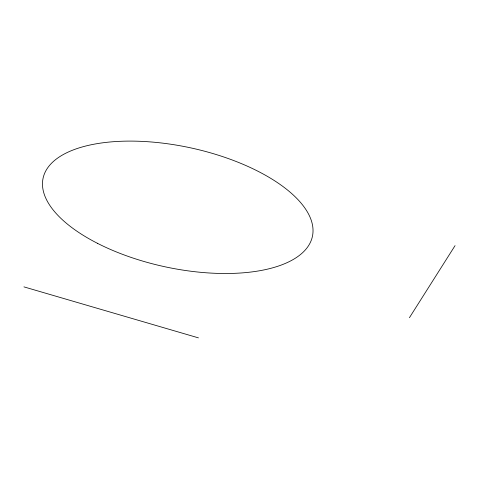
<?xml version="1.0" encoding="UTF-8"?>
<svg xmlns="http://www.w3.org/2000/svg" width="479" height="479" viewBox="0 0 479 479"><rect width="100%" height="100%" fill="white"/><g stroke="black" fill="none" stroke-linecap="round" stroke-linejoin="round"><path stroke-width="0.72" d="M409.425 317.703L455.05 245.649M23.95 286.879L198.456 337.875M97.333 243.254A137.778 60.833 12.2 0 0 312.164 237.47A137.778 60.833 12.2 0 0 123.738 141.185A137.778 60.833 12.2 0 0 97.333 243.254"/></g></svg>
